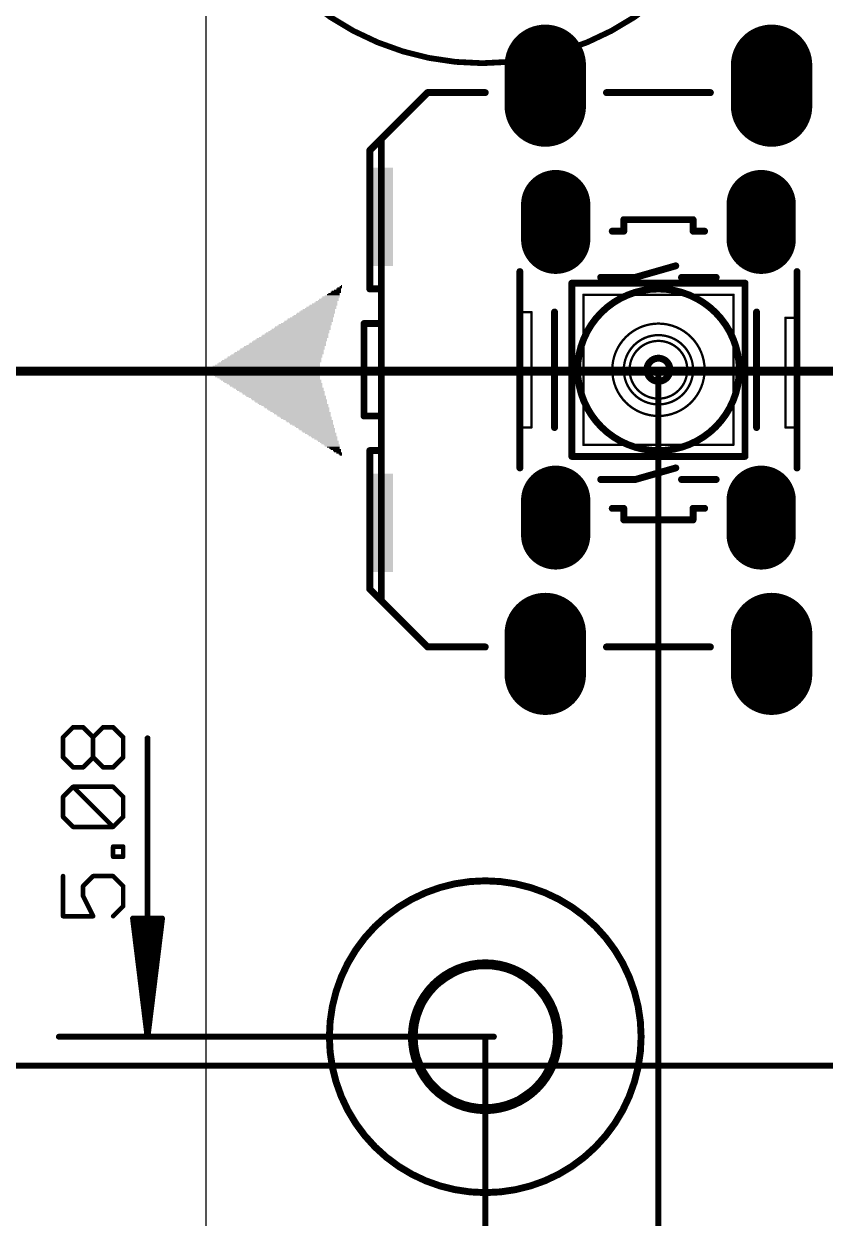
# Model space of a CAD drawing. Extents: x -31 to 85, y -21 to 97.
# Drawn here: x -3.99 to 13.64, y 1.09 to 27.36 of the extents above; entities that cross this region are included whole.
import ezdxf

# ---------------------------------------------------------------- set-up
doc = ezdxf.new("R2010")
doc.units = 0
for name, color, linetype in [('17', 82, 'CONTINUOUS'), ('20', 7, 'CONTINUOUS'), ('21', 253, 'CONTINUOUS'), ('47', 253, 'CONTINUOUS')]:
    doc.layers.add(name, color=color, linetype=linetype)

# ---------------------------------------------------------------- blocks, each defined once
blk = doc.blocks.new('LONGP50')
at = {"const_width": 1}
blk.add_lwpolyline([(-0.25, 0), (0.25, 0)], dxfattribs=at)
at = {"const_width": 0.5}
for points in [[(-0.25, 0.25, 1), (-0.25, -0.25)], [(0.25, -0.25, 1), (0.25, 0.25)]]:
    blk.add_lwpolyline(points, format="xyb", dxfattribs=at)
blk = doc.blocks.new('RECT')
blk.add_solid([(-0.5, -0.5), (0.5, -0.5), (-0.5, 0.5), (0.5, 0.5)])

msp = doc.modelspace()

# ---------------------------------------------------------------- linework, layer by layer
at = {"layer": '20'}
msp.add_line((0.01, 84.9505), (0.01, 0), dxfattribs=at)
msp.add_circle((6.1595, 5.08), 1.5, dxfattribs=at)
at = {"layer": '21'}
for points, const_width in [([(6.096, 26.4912, 1), (6.096, 38.5328, 1), (6.096, 26.4912)], 0.127), ([(4.8895, 25.8826, 1), (4.8895, 25.8064)], 0.0762), ([(4.9164, 25.8176, 1), (4.8626, 25.8714)], 0.0762), ([(6.1595, 25.8064, 1), (6.1595, 25.8826)], 0.0762), ([(8.8265, 25.8826, 1), (8.8265, 25.8064)], 0.0762), ([(11.1125, 25.8064, 1), (11.1125, 25.8826)], 0.0762), ([(3.9116, 24.8285, 1), (3.8354, 24.8285)], 0.0762), ([(3.8466, 24.8554, 1), (3.9004, 24.8016)], 0.0762), ([(3.9004, 24.8016, 1), (3.8466, 24.8554)], 0.0762), ([(3.6576, 24.5745, 1), (3.5814, 24.5745)], 0.0762), ([(3.5926, 24.6014, 1), (3.6464, 24.5476)], 0.0762), ([(9.2075, 23.0886, 1), (9.2075, 23.0124)], 0.0762), ([(9.2456, 23.0505, 1), (9.1694, 23.0505)], 0.0762), ([(10.7696, 23.0505, 1), (10.6934, 23.0505)], 0.0762), ([(10.7315, 23.0124, 1), (10.7315, 23.0886)], 0.0762), ([(8.9535, 22.8346, 1), (8.9535, 22.7584)], 0.0762), ([(9.2075, 22.7584, 1), (9.2075, 22.8346)], 0.0762), ([(10.7315, 22.8346, 1), (10.7315, 22.7584)], 0.0762), ([(10.9855, 22.7584, 1), (10.9855, 22.8346)], 0.0762), ([(9.1694, 22.7965, 1), (9.2456, 22.7965)], 0.0762), ([(10.6934, 22.7965, 1), (10.7696, 22.7965)], 0.0762), ([(10.361, 21.9979, 1), (10.34, 22.0711)], 0.0762), ([(6.9596, 21.9075, 1), (6.8834, 21.9075)], 0.0762), ([(8.6995, 21.8186, 1), (8.6995, 21.7424)], 0.0762), ([(9.451, 21.8171, 1), (9.472, 21.7439)], 0.0762), ([(9.4615, 21.7424, 1), (9.4615, 21.8186)], 0.0762), ([(10.4775, 21.8186, 1), (10.4775, 21.7424)], 0.0762), ([(11.2395, 21.7424, 1), (11.2395, 21.8186)], 0.0762), ([(13.0556, 21.9075, 1), (12.9794, 21.9075)], 0.0762), ([(3.6195, 21.5646, 1), (3.6195, 21.4884)], 0.0762), ([(3.5814, 21.5265, 1), (3.6576, 21.5265)], 0.0762), ([(3.9116, 21.5265, 1), (3.8354, 21.5265)], 0.0762), ([(3.8354, 21.5265, 1), (3.9116, 21.5265)], 0.0762), ([(3.8735, 21.4884, 1), (3.8735, 21.5646)], 0.0762), ([(8.1026, 21.6535, 1), (8.0264, 21.6535)], 0.0762), ([(8.0645, 21.6916, 1), (8.0645, 21.6154)], 0.0762), ([(9.9695, 17.9705, 1), (9.9695, 21.5265, 1), (9.9695, 17.9705)], 0.1524), ([(11.9126, 21.6535, 1), (11.8364, 21.6535)], 0.0762), ([(11.8745, 21.6154, 1), (11.8745, 21.6916)], 0.0762), ([(8.3312, 21.3995, 1), (8.3058, 21.3995)], 0.0254), ([(8.3185, 21.4122, 1), (8.3185, 21.3868)], 0.0254), ([(11.6332, 21.3995, 1), (11.6078, 21.3995)], 0.0254), ([(11.6205, 21.3868, 1), (11.6205, 21.4122)], 0.0254), ([(6.9596, 21.0185, 1), (6.8834, 21.0185)], 0.0762), ([(6.8834, 21.0185, 1), (6.9596, 21.0185)], 0.0762), ([(6.9215, 21.0312, 1), (6.9215, 21.0058)], 0.0254), ([(7.1882, 21.0185, 1), (7.1628, 21.0185)], 0.0254), ([(7.1755, 21.0058, 1), (7.1755, 21.0312)], 0.0254), ([(7.7216, 21.0185, 1), (7.6454, 21.0185)], 0.0762), ([(12.1666, 21.0185, 1), (12.0904, 21.0185)], 0.0762), ([(3.5306, 20.7645, 1), (3.4544, 20.7645)], 0.0762), ([(3.4925, 20.8026, 1), (3.4925, 20.7264)], 0.0762), ([(3.9116, 20.7645, 1), (3.8354, 20.7645)], 0.0762), ([(3.8354, 20.7645, 1), (3.9116, 20.7645)], 0.0762), ([(3.8735, 20.7264, 1), (3.8735, 20.8026)], 0.0762), ([(9.9695, 18.7325, 1), (9.9695, 20.7645, 1), (9.9695, 18.7325)], 0.0508), ([(12.7762, 20.8915, 1), (12.7508, 20.8915)], 0.0254), ([(12.7635, 20.9042, 1), (12.7635, 20.8788)], 0.0254), ([(13.0556, 20.8915, 1), (12.9794, 20.8915)], 0.0762), ([(12.9794, 20.8915, 1), (13.0556, 20.8915)], 0.0762), ([(13.0175, 20.8788, 1), (13.0175, 20.9042)], 0.0254), ([(9.9695, 18.9865, 1), (9.9695, 20.5105, 1), (9.9695, 18.9865)], 0.0508), ([(9.9695, 19.1135, 1), (9.9695, 20.3835, 1), (9.9695, 19.1135)], 0.0508), ([(9.9695, 19.4945, 1), (9.9695, 20.0025, 1), (9.9695, 19.4945)], 0.1524), ([(3.4925, 18.7706, 1), (3.4925, 18.6944)], 0.0762), ([(3.4544, 18.7325, 1), (3.5306, 18.7325)], 0.0762), ([(3.9116, 18.7325, 1), (3.8354, 18.7325)], 0.0762), ([(3.8354, 18.7325, 1), (3.9116, 18.7325)], 0.0762), ([(3.8735, 18.6944, 1), (3.8735, 18.7706)], 0.0762), ([(6.9596, 18.4785, 1), (6.8834, 18.4785)], 0.0762), ([(6.8834, 18.4785, 1), (6.9596, 18.4785)], 0.0762), ([(6.9215, 18.4912, 1), (6.9215, 18.4658)], 0.0254), ([(7.1628, 18.4785, 1), (7.1882, 18.4785)], 0.0254), ([(7.1755, 18.4658, 1), (7.1755, 18.4912)], 0.0254), ([(7.6454, 18.4785, 1), (7.7216, 18.4785)], 0.0762), ([(12.0904, 18.4785, 1), (12.1666, 18.4785)], 0.0762), ([(12.7635, 18.4912, 1), (12.7635, 18.4658)], 0.0254), ([(12.7508, 18.4785, 1), (12.7762, 18.4785)], 0.0254), ([(13.0556, 18.4785, 1), (12.9794, 18.4785)], 0.0762), ([(12.9794, 18.4785, 1), (13.0556, 18.4785)], 0.0762), ([(13.0175, 18.4658, 1), (13.0175, 18.4912)], 0.0254), ([(3.6195, 18.0086, 1), (3.6195, 17.9324)], 0.0762), ([(3.6576, 17.9705, 1), (3.5814, 17.9705)], 0.0762), ([(3.9116, 17.9705, 1), (3.8354, 17.9705)], 0.0762), ([(3.8354, 17.9705, 1), (3.9116, 17.9705)], 0.0762), ([(3.8735, 17.9324, 1), (3.8735, 18.0086)], 0.0762), ([(8.0645, 17.8816, 1), (8.0645, 17.8054)], 0.0762), ([(8.0264, 17.8435, 1), (8.1026, 17.8435)], 0.0762), ([(8.3185, 18.1102, 1), (8.3185, 18.0848)], 0.0254), ([(8.3058, 18.0975, 1), (8.3312, 18.0975)], 0.0254), ([(11.6078, 18.0975, 1), (11.6332, 18.0975)], 0.0254), ([(11.6205, 18.0848, 1), (11.6205, 18.1102)], 0.0254), ([(11.8364, 17.8435, 1), (11.9126, 17.8435)], 0.0762), ([(11.8745, 17.8054, 1), (11.8745, 17.8816)], 0.0762), ([(6.8834, 17.5895, 1), (6.9596, 17.5895)], 0.0762), ([(10.361, 17.5529, 1), (10.34, 17.6261)], 0.0762), ([(12.9794, 17.5895, 1), (13.0556, 17.5895)], 0.0762), ([(8.6995, 17.3736, 1), (8.6995, 17.2974)], 0.0762), ([(9.451, 17.3721, 1), (9.472, 17.2989)], 0.0762), ([(9.4615, 17.2974, 1), (9.4615, 17.3736)], 0.0762), ([(10.4775, 17.3736, 1), (10.4775, 17.2974)], 0.0762), ([(11.2395, 17.2974, 1), (11.2395, 17.3736)], 0.0762), ([(8.9535, 16.7386, 1), (8.9535, 16.6624)], 0.0762), ([(9.2456, 16.7005, 1), (9.1694, 16.7005)], 0.0762), ([(9.2075, 16.6624, 1), (9.2075, 16.7386)], 0.0762), ([(10.7696, 16.7005, 1), (10.6934, 16.7005)], 0.0762), ([(10.7315, 16.7386, 1), (10.7315, 16.6624)], 0.0762), ([(10.9855, 16.6624, 1), (10.9855, 16.7386)], 0.0762), ([(9.2075, 16.4846, 1), (9.2075, 16.4084)], 0.0762), ([(9.1694, 16.4465, 1), (9.2456, 16.4465)], 0.0762), ([(10.6934, 16.4465, 1), (10.7696, 16.4465)], 0.0762), ([(10.7315, 16.4084, 1), (10.7315, 16.4846)], 0.0762), ([(3.6464, 14.9494, 1), (3.5926, 14.8956)], 0.0762), ([(3.5814, 14.9225, 1), (3.6576, 14.9225)], 0.0762), ([(3.9004, 14.6954, 1), (3.8466, 14.6416)], 0.0762), ([(3.8466, 14.6416, 1), (3.9004, 14.6954)], 0.0762), ([(3.8354, 14.6685, 1), (3.9116, 14.6685)], 0.0762), ([(4.8895, 13.6906, 1), (4.8895, 13.6144)], 0.0762), ([(4.8626, 13.6256, 1), (4.9164, 13.6794)], 0.0762), ([(6.1595, 13.6144, 1), (6.1595, 13.6906)], 0.0762), ([(8.8265, 13.6906, 1), (8.8265, 13.6144)], 0.0762), ([(11.1125, 13.6144, 1), (11.1125, 13.6906)], 0.0762), ([(6.1595, 1.651, 1), (6.1595, 8.509, 1), (6.1595, 1.651)], 0.1524), ([(6.1595, 3.48, 1), (6.1595, 6.68, 1), (6.1595, 3.48)], 0.2032)]:
    msp.add_lwpolyline(points, format="xyb", dxfattribs=dict(at, const_width=const_width))
for points, const_width in [([(4.8895, 25.8445), (3.8735, 24.8285)], 0.1524), ([(4.8895, 25.8445), (6.1595, 25.8445)], 0.1524), ([(8.8265, 25.8445), (11.1125, 25.8445)], 0.1524), ([(3.8735, 24.8285), (3.6195, 24.5745)], 0.1524), ([(3.8735, 24.8285), (3.8735, 21.5265)], 0.1524), ([(3.6195, 24.5745), (3.6195, 21.5265)], 0.1524), ([(10.7315, 23.0505), (9.2075, 23.0505)], 0.1524), ([(9.2075, 22.7965), (9.2075, 23.0505)], 0.1524), ([(10.7315, 23.0505), (10.7315, 22.7965)], 0.1524), ([(9.2075, 22.7965), (8.9535, 22.7965)], 0.1524), ([(10.7315, 22.7965), (10.9855, 22.7965)], 0.1524), ([(9.4615, 21.7805), (10.3505, 22.0345)], 0.1524), ([(6.9215, 21.9075), (6.9215, 21.0185)], 0.1524), ([(8.6995, 21.7805), (9.4615, 21.7805)], 0.1524), ([(10.4775, 21.7805), (11.2395, 21.7805)], 0.1524), ([(13.0175, 20.8915), (13.0175, 21.9075)], 0.1524), ([(3.6195, 21.5265), (3.8735, 21.5265)], 0.1524), ([(3.8735, 21.5265), (3.8735, 20.7645)], 0.1524), ([(8.0645, 17.8435), (8.0645, 21.6535)], 0.1524), ([(11.8745, 21.6535), (8.0645, 21.6535)], 0.1524), ([(11.8745, 21.6535), (11.8745, 17.8435)], 0.1524), ([(8.3185, 18.0975), (8.3185, 21.3995)], 0.0508), ([(11.6205, 21.3995), (8.3185, 21.3995)], 0.0508), ([(11.6205, 21.3995), (11.6205, 18.0975)], 0.0508), ([(6.9215, 21.0185), (6.9215, 18.4785)], 0.1524), ([(7.1755, 21.0185), (6.9215, 21.0185)], 0.0508), ([(7.1755, 21.0185), (7.1755, 18.4785)], 0.0508), ([(7.6835, 21.0185), (7.6835, 18.4785)], 0.1524), ([(12.1285, 18.4785), (12.1285, 21.0185)], 0.1524), ([(3.4925, 18.7325), (3.4925, 20.7645)], 0.1524), ([(3.4925, 20.7645), (3.8735, 20.7645)], 0.1524), ([(3.8735, 18.7325), (3.8735, 20.7645)], 0.1524), ([(12.7635, 20.8915), (12.7635, 18.4785)], 0.0508), ([(12.7635, 20.8915), (13.0175, 20.8915)], 0.0508), ([(13.0175, 18.4785), (13.0175, 20.8915)], 0.1524), ([(3.8735, 18.7325), (3.4925, 18.7325)], 0.1524), ([(3.8735, 17.9705), (3.8735, 18.7325)], 0.1524), ([(6.9215, 18.4785), (6.9215, 17.5895)], 0.1524), ([(6.9215, 18.4785), (7.1755, 18.4785)], 0.0508), ([(12.7635, 18.4785), (13.0175, 18.4785)], 0.0508), ([(13.0175, 17.5895), (13.0175, 18.4785)], 0.1524), ([(3.6195, 17.9705), (3.8735, 17.9705)], 0.1524), ([(3.6195, 17.9705), (3.6195, 14.9225)], 0.1524), ([(3.8735, 14.6685), (3.8735, 17.9705)], 0.1524), ([(8.0645, 17.8435), (11.8745, 17.8435)], 0.1524), ([(8.3185, 18.0975), (11.6205, 18.0975)], 0.0508), ([(9.4615, 17.3355), (10.3505, 17.5895)], 0.1524), ([(8.6995, 17.3355), (9.4615, 17.3355)], 0.1524), ([(10.4775, 17.3355), (11.2395, 17.3355)], 0.1524), ([(9.2075, 16.7005), (8.9535, 16.7005)], 0.1524), ([(9.2075, 16.4465), (9.2075, 16.7005)], 0.1524), ([(10.7315, 16.7005), (10.7315, 16.4465)], 0.1524), ([(10.7315, 16.7005), (10.9855, 16.7005)], 0.1524), ([(9.2075, 16.4465), (10.7315, 16.4465)], 0.1524), ([(3.8735, 14.6685), (3.6195, 14.9225)], 0.1524), ([(3.8735, 14.6685), (4.8895, 13.6525)], 0.1524), ([(4.8895, 13.6525), (6.1595, 13.6525)], 0.1524), ([(8.8265, 13.6525), (11.1125, 13.6525)], 0.1524)]:
    msp.add_lwpolyline(points, dxfattribs=dict(at, const_width=const_width))
at = {"layer": '47'}
for points, const_width in [([(40.8305, 19.685), (-14.65, 19.685)], 0.13), ([(25.2095, 19.7485), (-11.348, 19.7485)], 0.13), ([(25.3365, 19.685), (-11.2845, 19.685)], 0.13), ([(9.9695, 19.685), (9.9695, -7.03)], 0.13), ([(-3.1283, 11.6661), (-2.908, 11.8864)], 0.1016), ([(-2.908, 11.8864), (-2.6877, 11.8864)], 0.1016), ([(-2.6877, 11.8864), (-2.4674, 11.6661)], 0.1016), ([(-2.4674, 11.6661), (-2.247, 11.8864)], 0.1016), ([(-2.247, 11.8864), (-2.0267, 11.8864)], 0.1016), ([(-2.0267, 11.8864), (-1.8064, 11.6661)], 0.1016), ([(-3.1283, 11.2254), (-3.1283, 11.6661)], 0.1016), ([(-2.4674, 11.2254), (-2.4674, 11.6661)], 0.1016), ([(-1.8064, 11.6661), (-1.8064, 11.2254)], 0.1016), ([(-1.27, 5.08), (-1.27, 11.6431)], 0.13), ([(-2.908, 11.0051), (-3.1283, 11.2254)], 0.1016), ([(-2.6877, 11.0051), (-2.908, 11.0051)], 0.1016), ([(-2.4674, 11.2254), (-2.6877, 11.0051)], 0.1016), ([(-2.247, 11.0051), (-2.4674, 11.2254)], 0.1016), ([(-2.0267, 11.0051), (-2.247, 11.0051)], 0.1016), ([(-1.8064, 11.2254), (-2.0267, 11.0051)], 0.1016), ([(-3.1283, 10.3564), (-2.908, 10.5767)], 0.1016), ([(-2.908, 10.5767), (-2.0267, 10.5767)], 0.1016), ([(-2.0267, 9.6954), (-2.908, 10.5767)], 0.1016), ([(-2.0267, 10.5767), (-1.8064, 10.3564)], 0.1016), ([(-3.1283, 9.9157), (-3.1283, 10.3564)], 0.1016), ([(-1.8064, 10.3564), (-1.8064, 9.9157)], 0.1016), ([(-2.908, 9.6954), (-3.1283, 9.9157)], 0.1016), ([(-2.0267, 9.6954), (-2.908, 9.6954)], 0.1016), ([(-1.8064, 9.9157), (-2.0267, 9.6954)], 0.1016), ([(-2.0267, 9.0405), (-2.0267, 9.2608)], 0.1016), ([(-2.0267, 9.2608), (-1.8064, 9.2608)], 0.1016), ([(-1.8064, 9.2608), (-1.8064, 9.0405)], 0.1016), ([(-1.8064, 9.0405), (-2.0267, 9.0405)], 0.1016), ([(-3.1283, 8.6121), (-3.1283, 7.7308)], 0.1016), ([(-2.6877, 8.3918), (-2.4674, 8.6121)], 0.1016), ([(-2.6877, 8.1714), (-2.6877, 8.3918)], 0.1016), ([(-2.4674, 8.6121), (-2.0267, 8.6121)], 0.1016), ([(-2.0267, 8.6121), (-1.8064, 8.3918)], 0.1016), ([(-1.8064, 8.3918), (-1.8064, 7.9511)], 0.1016), ([(-2.4674, 7.7308), (-2.6877, 8.1714)], 0.1016), ([(-1.8064, 7.9511), (-2.0267, 7.7308)], 0.1016), ([(-3.1283, 7.7308), (-2.4674, 7.7308)], 0.1016), ([(-1.27, 5.08), (-1.5892, 7.68)], 0.13), ([(-1.5892, 7.68), (-0.9508, 7.68)], 0.13), ([(-1.27, 5.08), (-1.53, 7.68)], 0.13), ([(-1.27, 5.08), (-1.4, 7.68)], 0.13), ([(-0.9508, 7.68), (-1.27, 5.08)], 0.13), ([(-1.14, 7.68), (-1.27, 5.08)], 0.13), ([(-1.01, 7.68), (-1.27, 5.08)], 0.13), ([(6.35, 5.08), (-3.22, 5.08)], 0.13), ([(6.1595, 5.0165), (6.1595, -7.03)], 0.13), ([(25.2095, 4.445), (-11.2845, 4.445)], 0.13), ([(25.2095, 4.445), (-7.03, 4.445)], 0.13)]:
    msp.add_lwpolyline(points, dxfattribs=dict(at, const_width=const_width))
for points, const_width in [([(10.002, 19.685, 1), (9.937, 19.685)], 0.065), ([(-2.908, 11.9118, 1), (-2.908, 11.861)], 0.0508), ([(-2.89, 11.8684, 1), (-2.926, 11.9044)], 0.0508), ([(-2.6697, 11.9044, 1), (-2.7056, 11.8684)], 0.0508), ([(-2.6877, 11.861, 1), (-2.6877, 11.9118)], 0.0508), ([(-2.247, 11.9118, 1), (-2.247, 11.861)], 0.0508), ([(-2.2291, 11.8684, 1), (-2.265, 11.9044)], 0.0508), ([(-2.0088, 11.9044, 1), (-2.0447, 11.8684)], 0.0508), ([(-2.0267, 11.861, 1), (-2.0267, 11.9118)], 0.0508), ([(-3.1029, 11.6661, 1), (-3.1537, 11.6661)], 0.0508), ([(-3.1463, 11.684, 1), (-3.1104, 11.6481)], 0.0508), ([(-2.442, 11.6661, 1), (-2.4928, 11.6661)], 0.0508), ([(-2.4853, 11.684, 1), (-2.4494, 11.6481)], 0.0508), ([(-2.4853, 11.6481, 1), (-2.4494, 11.684)], 0.0508), ([(-1.781, 11.6661, 1), (-1.8318, 11.6661)], 0.0508), ([(-1.8244, 11.6481, 1), (-1.7884, 11.684)], 0.0508), ([(-1.2375, 11.6431, 1), (-1.3025, 11.6431)], 0.065), ([(-3.1104, 11.2434, 1), (-3.1463, 11.2075)], 0.0508), ([(-3.1537, 11.2254, 1), (-3.1029, 11.2254)], 0.0508), ([(-2.908, 11.0305, 1), (-2.908, 10.9797)], 0.0508), ([(-2.926, 10.9872, 1), (-2.89, 11.0231)], 0.0508), ([(-2.7056, 11.0231, 1), (-2.6697, 10.9872)], 0.0508), ([(-2.6877, 10.9797, 1), (-2.6877, 11.0305)], 0.0508), ([(-2.4928, 11.2254, 1), (-2.442, 11.2254)], 0.0508), ([(-2.4494, 11.2434, 1), (-2.4853, 11.2075)], 0.0508), ([(-2.4494, 11.2075, 1), (-2.4853, 11.2434)], 0.0508), ([(-2.247, 11.0305, 1), (-2.247, 10.9797)], 0.0508), ([(-2.265, 10.9872, 1), (-2.2291, 11.0231)], 0.0508), ([(-2.0447, 11.0231, 1), (-2.0088, 10.9872)], 0.0508), ([(-2.0267, 10.9797, 1), (-2.0267, 11.0305)], 0.0508), ([(-1.8318, 11.2254, 1), (-1.781, 11.2254)], 0.0508), ([(-1.7884, 11.2075, 1), (-1.8244, 11.2434)], 0.0508), ([(-2.908, 10.6021, 1), (-2.908, 10.5513)], 0.0508), ([(-2.89, 10.5946, 1), (-2.926, 10.5587)], 0.0508), ([(-2.89, 10.5587, 1), (-2.926, 10.5946)], 0.0508), ([(-2.0088, 10.5946, 1), (-2.0447, 10.5587)], 0.0508), ([(-2.0267, 10.5513, 1), (-2.0267, 10.6021)], 0.0508), ([(-3.1029, 10.3564, 1), (-3.1537, 10.3564)], 0.0508), ([(-3.1463, 10.3743, 1), (-3.1104, 10.3384)], 0.0508), ([(-1.781, 10.3564, 1), (-1.8318, 10.3564)], 0.0508), ([(-1.8244, 10.3384, 1), (-1.7884, 10.3743)], 0.0508), ([(-3.1104, 9.9337, 1), (-3.1463, 9.8977)], 0.0508), ([(-3.1537, 9.9157, 1), (-3.1029, 9.9157)], 0.0508), ([(-2.908, 9.7208, 1), (-2.908, 9.67)], 0.0508), ([(-2.926, 9.6774, 1), (-2.89, 9.7133)], 0.0508), ([(-2.0447, 9.7133, 1), (-2.0088, 9.6774)], 0.0508), ([(-2.0447, 9.6774, 1), (-2.0088, 9.7133)], 0.0508), ([(-2.0267, 9.67, 1), (-2.0267, 9.7208)], 0.0508), ([(-1.8318, 9.9157, 1), (-1.781, 9.9157)], 0.0508), ([(-1.7884, 9.8977, 1), (-1.8244, 9.9337)], 0.0508), ([(-2.0013, 9.2608, 1), (-2.0521, 9.2608)], 0.0508), ([(-2.0267, 9.2862, 1), (-2.0267, 9.2354)], 0.0508), ([(-1.781, 9.2608, 1), (-1.8318, 9.2608)], 0.0508), ([(-1.8064, 9.2354, 1), (-1.8064, 9.2862)], 0.0508), ([(-2.0267, 9.0659, 1), (-2.0267, 9.0151)], 0.0508), ([(-2.0521, 9.0405, 1), (-2.0013, 9.0405)], 0.0508), ([(-1.8318, 9.0405, 1), (-1.781, 9.0405)], 0.0508), ([(-1.8064, 9.0151, 1), (-1.8064, 9.0659)], 0.0508), ([(-3.1029, 8.6121, 1), (-3.1537, 8.6121)], 0.0508), ([(-2.6623, 8.3918, 1), (-2.7131, 8.3918)], 0.0508), ([(-2.7056, 8.4097, 1), (-2.6697, 8.3738)], 0.0508), ([(-2.4674, 8.6375, 1), (-2.4674, 8.5867)], 0.0508), ([(-2.4494, 8.5941, 1), (-2.4853, 8.63)], 0.0508), ([(-2.0088, 8.63, 1), (-2.0447, 8.5941)], 0.0508), ([(-2.0267, 8.5867, 1), (-2.0267, 8.6375)], 0.0508), ([(-1.781, 8.3918, 1), (-1.8318, 8.3918)], 0.0508), ([(-1.8244, 8.3738, 1), (-1.7884, 8.4097)], 0.0508), ([(-2.665, 8.1828, 1), (-2.7104, 8.1601)], 0.0508), ([(-2.7131, 8.1714, 1), (-2.6623, 8.1714)], 0.0508), ([(-1.8318, 7.9511, 1), (-1.781, 7.9511)], 0.0508), ([(-1.7884, 7.9332, 1), (-1.8244, 7.9691)], 0.0508), ([(-3.1283, 7.7562, 1), (-3.1283, 7.7054)], 0.0508), ([(-3.1537, 7.7308, 1), (-3.1029, 7.7308)], 0.0508), ([(-2.4901, 7.7194, 1), (-2.4446, 7.7422)], 0.0508), ([(-2.4674, 7.7054, 1), (-2.4674, 7.7562)], 0.0508), ([(-2.0447, 7.7488, 1), (-2.0088, 7.7128)], 0.0508), ([(-1.557, 7.684, 1), (-1.6215, 7.676)], 0.065), ([(-1.5892, 7.7125, 1), (-1.5892, 7.6475)], 0.065), ([(-1.4977, 7.6832, 1), (-1.5623, 7.6768)], 0.065), ([(-1.3675, 7.6816, 1), (-1.4325, 7.6784)], 0.065), ([(-1.1075, 7.6784, 1), (-1.1725, 7.6816)], 0.065), ([(-0.9777, 7.6768, 1), (-1.0423, 7.6832)], 0.065), ([(-0.9185, 7.676, 1), (-0.983, 7.684)], 0.065), ([(-0.9508, 7.6475, 1), (-0.9508, 7.7125)], 0.065), ([(-3.22, 5.1125, 1), (-3.22, 5.0475)], 0.065), ([(-1.3023, 5.084, 1), (-1.2377, 5.076)], 0.065), ([(-1.3023, 5.0832, 1), (-1.2377, 5.0768)], 0.065), ([(-1.3025, 5.0784, 1), (-1.2375, 5.0816)], 0.065), ([(-1.3025, 5.0816, 1), (-1.2375, 5.0784)], 0.065), ([(-1.3025, 5.08, 1), (-1.2375, 5.08)], 0.065), ([(-1.3023, 5.076, 1), (-1.2377, 5.084)], 0.065), ([(-1.3023, 5.0768, 1), (-1.2377, 5.0832)], 0.065), ([(6.192, 5.0165, 1), (6.127, 5.0165)], 0.065), ([(6.35, 5.0475, 1), (6.35, 5.1125)], 0.065)]:
    msp.add_lwpolyline(points, format="xyb", dxfattribs=dict(at, const_width=const_width))

# ---------------------------------------------------------------- block references
at = {"layer": '17', "rotation": 90}
for p, xscale, yscale in [((7.4803, 25.9969), 1.7907, 1.7907), ((7.4803, 25.9969), 1.7907, 1.7907), ((12.4587, 25.9969), 1.7907, 1.7907), ((12.4587, 25.9969), 1.7907, 1.7907), ((7.7089, 22.9997), 1.524, 1.524), ((7.7089, 22.9997), 1.524, 1.524), ((12.2301, 22.9997), 1.524, 1.524), ((12.2301, 22.9997), 1.524, 1.524), ((7.7089, 16.4973), 1.524, 1.524), ((7.7089, 16.4973), 1.524, 1.524), ((12.2301, 16.4973), 1.524, 1.524), ((12.2301, 16.4973), 1.524, 1.524), ((7.4803, 13.5001), 1.7907, 1.7907), ((7.4803, 13.5001), 1.7907, 1.7907), ((12.4587, 13.5001), 1.7907, 1.7907), ((12.4587, 13.5001), 1.7907, 1.7907)]:
    msp.add_blockref('LONGP50', p, dxfattribs=dict(at, xscale=xscale, yscale=yscale))
at = {"layer": '21'}
for p, xscale, yscale, rotation in [((3.8735, 23.114), 2.159, 0.508, 90), ((2.9337, 21.5265), 0.1016, 0.0254, 180), ((2.9591, 21.5519), 0.1016, 0.0254, 180), ((2.9845, 21.5773), 0.0508, 0.0254, 180), ((2.9972, 21.6027), 0.0254, 0.0254, 180), ((2.7051, 21.2725), 0.4572, 0.0254, 180), ((2.7178, 21.2979), 0.4318, 0.0254, 180), ((2.7432, 21.3233), 0.381, 0.0254, 180), ((2.7686, 21.3487), 0.381, 0.0254, 180), ((2.794, 21.3741), 0.3302, 0.0254, 180), ((2.8194, 21.3995), 0.2794, 0.0254, 180), ((2.8321, 21.4249), 0.254, 0.0254, 180), ((2.8702, 21.4503), 0.2286, 0.0254, 180), ((2.8829, 21.4757), 0.2032, 0.0254, 180), ((2.9083, 21.5011), 0.1524, 0.0254, 180), ((2.4638, 21.0185), 0.7874, 0.0254, 180), ((2.4765, 21.0439), 0.762, 0.0254, 180), ((2.5019, 21.0693), 0.7112, 0.0254, 180), ((2.54, 21.0947), 0.6858, 0.0254, 180), ((2.5527, 21.1201), 0.6604, 0.0254, 180), ((2.5781, 21.1455), 0.6096, 0.0254, 180), ((2.6035, 21.1709), 0.6096, 0.0254, 180), ((2.6289, 21.1963), 0.5588, 0.0254, 180), ((2.6543, 21.2217), 0.508, 0.0254, 180), ((2.667, 21.2471), 0.4826, 0.0254, 180), ((2.1971, 20.7391), 1.1684, 0.0254, 180), ((2.2225, 20.7645), 1.1176, 0.0254, 180), ((2.2479, 20.7899), 1.0668, 0.0254, 180), ((2.2733, 20.8153), 1.0668, 0.0254, 180), ((2.2987, 20.8407), 1.016, 0.0254, 180), ((2.3114, 20.8661), 0.9906, 0.0254, 180), ((2.3368, 20.8915), 0.9398, 0.0254, 180), ((2.3749, 20.9169), 0.9144, 0.0254, 180), ((2.3876, 20.9423), 0.889, 0.0254, 180), ((2.413, 20.9677), 0.8382, 0.0254, 180), ((2.4384, 20.9931), 0.8382, 0.0254, 180), ((1.9685, 20.4851), 1.4732, 0.0254, 180), ((1.9812, 20.5105), 1.4478, 0.0254, 180), ((2.0066, 20.5359), 1.397, 0.0254, 180), ((2.032, 20.5613), 1.397, 0.0254, 180), ((2.0574, 20.5867), 1.3462, 0.0254, 180), ((2.0828, 20.6121), 1.2954, 0.0254, 180), ((2.1082, 20.6375), 1.2954, 0.0254, 180), ((2.1336, 20.6629), 1.2446, 0.0254, 180), ((2.1463, 20.6883), 1.2192, 0.0254, 180), ((2.1717, 20.7137), 1.1684, 0.0254, 180), ((1.7272, 20.2311), 1.8034, 0.0254, 180), ((1.7399, 20.2565), 1.778, 0.0254, 180), ((1.778, 20.2819), 1.7526, 0.0254, 180), ((1.8034, 20.3073), 1.7018, 0.0254, 180), ((1.8161, 20.3327), 1.6764, 0.0254, 180), ((1.8415, 20.3581), 1.6256, 0.0254, 180), ((1.8669, 20.3835), 1.6256, 0.0254, 180), ((1.8923, 20.4089), 1.5748, 0.0254, 180), ((1.905, 20.4343), 1.5494, 0.0254, 180), ((1.9431, 20.4597), 1.524, 0.0254, 180), ((1.4605, 19.9517), 2.1844, 0.0254, 180), ((1.4859, 19.9771), 2.1336, 0.0254, 180), ((1.5113, 20.0025), 2.0828, 0.0254, 180), ((1.5367, 20.0279), 2.0828, 0.0254, 180), ((1.5621, 20.0533), 2.032, 0.0254, 180), ((1.5748, 20.0787), 2.0066, 0.0254, 180), ((1.6129, 20.1041), 1.9812, 0.0254, 180), ((1.6256, 20.1295), 1.9558, 0.0254, 180), ((1.651, 20.1549), 1.905, 0.0254, 180), ((1.6764, 20.1803), 1.8542, 0.0254, 180), ((1.7018, 20.2057), 1.8542, 0.0254, 180), ((1.2573, 19.7231), 2.4384, 0.0254, 180), ((1.2827, 19.7485), 2.4384, 0.0254, 180), ((1.2827, 19.6977), 2.4384, 0.0254, 180), ((1.2954, 19.7739), 2.413, 0.0254, 180), ((1.3208, 19.7993), 2.3622, 0.0254, 180), ((1.3462, 19.8247), 2.3622, 0.0254, 180), ((1.3716, 19.8501), 2.3114, 0.0254, 180), ((1.397, 19.8755), 2.2606, 0.0254, 180), ((1.4097, 19.9009), 2.2352, 0.0254, 180), ((1.4478, 19.9263), 2.2098, 0.0254, 180), ((1.3081, 19.6723), 2.3876, 0.0254, 180), ((1.3208, 19.6469), 2.3622, 0.0254, 180), ((1.3589, 19.6215), 2.3368, 0.0254, 180), ((1.3716, 19.5961), 2.3114, 0.0254, 180), ((1.397, 19.5707), 2.2606, 0.0254, 180), ((1.4224, 19.5453), 2.2098, 0.0254, 180), ((1.4478, 19.5199), 2.2098, 0.0254, 180), ((1.4732, 19.4945), 2.159, 0.0254, 180), ((1.4859, 19.4691), 2.1336, 0.0254, 180), ((1.524, 19.4437), 2.1082, 0.0254, 180), ((1.5494, 19.4183), 2.0574, 0.0254, 180), ((1.5621, 19.3929), 2.032, 0.0254, 180), ((1.5875, 19.3675), 1.9812, 0.0254, 180), ((1.6129, 19.3421), 1.9812, 0.0254, 180), ((1.6383, 19.3167), 1.9304, 0.0254, 180), ((1.651, 19.2913), 1.905, 0.0254, 180), ((1.6891, 19.2659), 1.8796, 0.0254, 180), ((1.7145, 19.2405), 1.8288, 0.0254, 180), ((1.7272, 19.2151), 1.8034, 0.0254, 180), ((1.7526, 19.1897), 1.7526, 0.0254, 180), ((1.778, 19.1643), 1.7526, 0.0254, 180), ((1.8034, 19.1389), 1.7018, 0.0254, 180), ((1.8288, 19.1135), 1.651, 0.0254, 180), ((1.8542, 19.0881), 1.651, 0.0254, 180), ((1.8796, 19.0627), 1.6002, 0.0254, 180), ((1.8923, 19.0373), 1.5748, 0.0254, 180), ((1.9177, 19.0119), 1.524, 0.0254, 180), ((1.9431, 18.9865), 1.524, 0.0254, 180), ((1.9685, 18.9611), 1.4732, 0.0254, 180), ((1.9939, 18.9357), 1.4224, 0.0254, 180), ((2.0193, 18.9103), 1.4224, 0.0254, 180), ((2.0447, 18.8849), 1.3716, 0.0254, 180), ((2.0574, 18.8595), 1.3462, 0.0254, 180), ((2.0828, 18.8341), 1.2954, 0.0254, 180), ((2.1209, 18.8087), 1.27, 0.0254, 180), ((2.1336, 18.7833), 1.2446, 0.0254, 180), ((2.159, 18.7579), 1.1938, 0.0254, 180), ((2.1717, 18.7325), 1.1684, 0.0254, 180), ((2.2098, 18.7071), 1.143, 0.0254, 180), ((2.2225, 18.6817), 1.1176, 0.0254, 180), ((2.2479, 18.6563), 1.0668, 0.0254, 180), ((2.286, 18.6309), 1.0414, 0.0254, 180), ((2.2987, 18.6055), 1.016, 0.0254, 180), ((2.3241, 18.5801), 0.9652, 0.0254, 180), ((2.3368, 18.5547), 0.9398, 0.0254, 180), ((2.3749, 18.5293), 0.9144, 0.0254, 180), ((2.4003, 18.5039), 0.8636, 0.0254, 180), ((2.413, 18.4785), 0.8382, 0.0254, 180), ((2.4511, 18.4531), 0.8128, 0.0254, 180), ((2.4638, 18.4277), 0.7874, 0.0254, 180), ((2.4892, 18.4023), 0.7366, 0.0254, 180), ((2.5019, 18.3769), 0.7112, 0.0254, 180), ((2.54, 18.3515), 0.6858, 0.0254, 180), ((2.5654, 18.3261), 0.635, 0.0254, 180), ((2.5781, 18.3007), 0.6096, 0.0254, 180), ((2.6162, 18.2753), 0.5842, 0.0254, 180), ((2.6289, 18.2499), 0.5588, 0.0254, 180), ((2.6543, 18.2245), 0.508, 0.0254, 180), ((2.6797, 18.1991), 0.4572, 0.0254, 180), ((2.7051, 18.1737), 0.4572, 0.0254, 180), ((2.7305, 18.1483), 0.4064, 0.0254, 180), ((2.7432, 18.1229), 0.381, 0.0254, 180), ((2.7813, 18.0975), 0.3556, 0.0254, 180), ((2.794, 18.0721), 0.3302, 0.0254, 180), ((2.8194, 18.0467), 0.2794, 0.0254, 180), ((2.8448, 18.0213), 0.2286, 0.0254, 180), ((2.8702, 17.9959), 0.2286, 0.0254, 180), ((2.8956, 17.9705), 0.1778, 0.0254, 180), ((2.9083, 17.9451), 0.1524, 0.0254, 180), ((2.9464, 17.9197), 0.127, 0.0254, 180), ((2.9718, 17.8943), 0.0762, 0.0254, 180), ((2.9845, 17.8689), 0.0508, 0.0254, 180), ((3.8735, 16.383), 2.159, 0.508, 90)]:
    msp.add_blockref('RECT', p, dxfattribs=dict(at, xscale=xscale, yscale=yscale, rotation=rotation))

doc.saveas('drawing.dxf')
